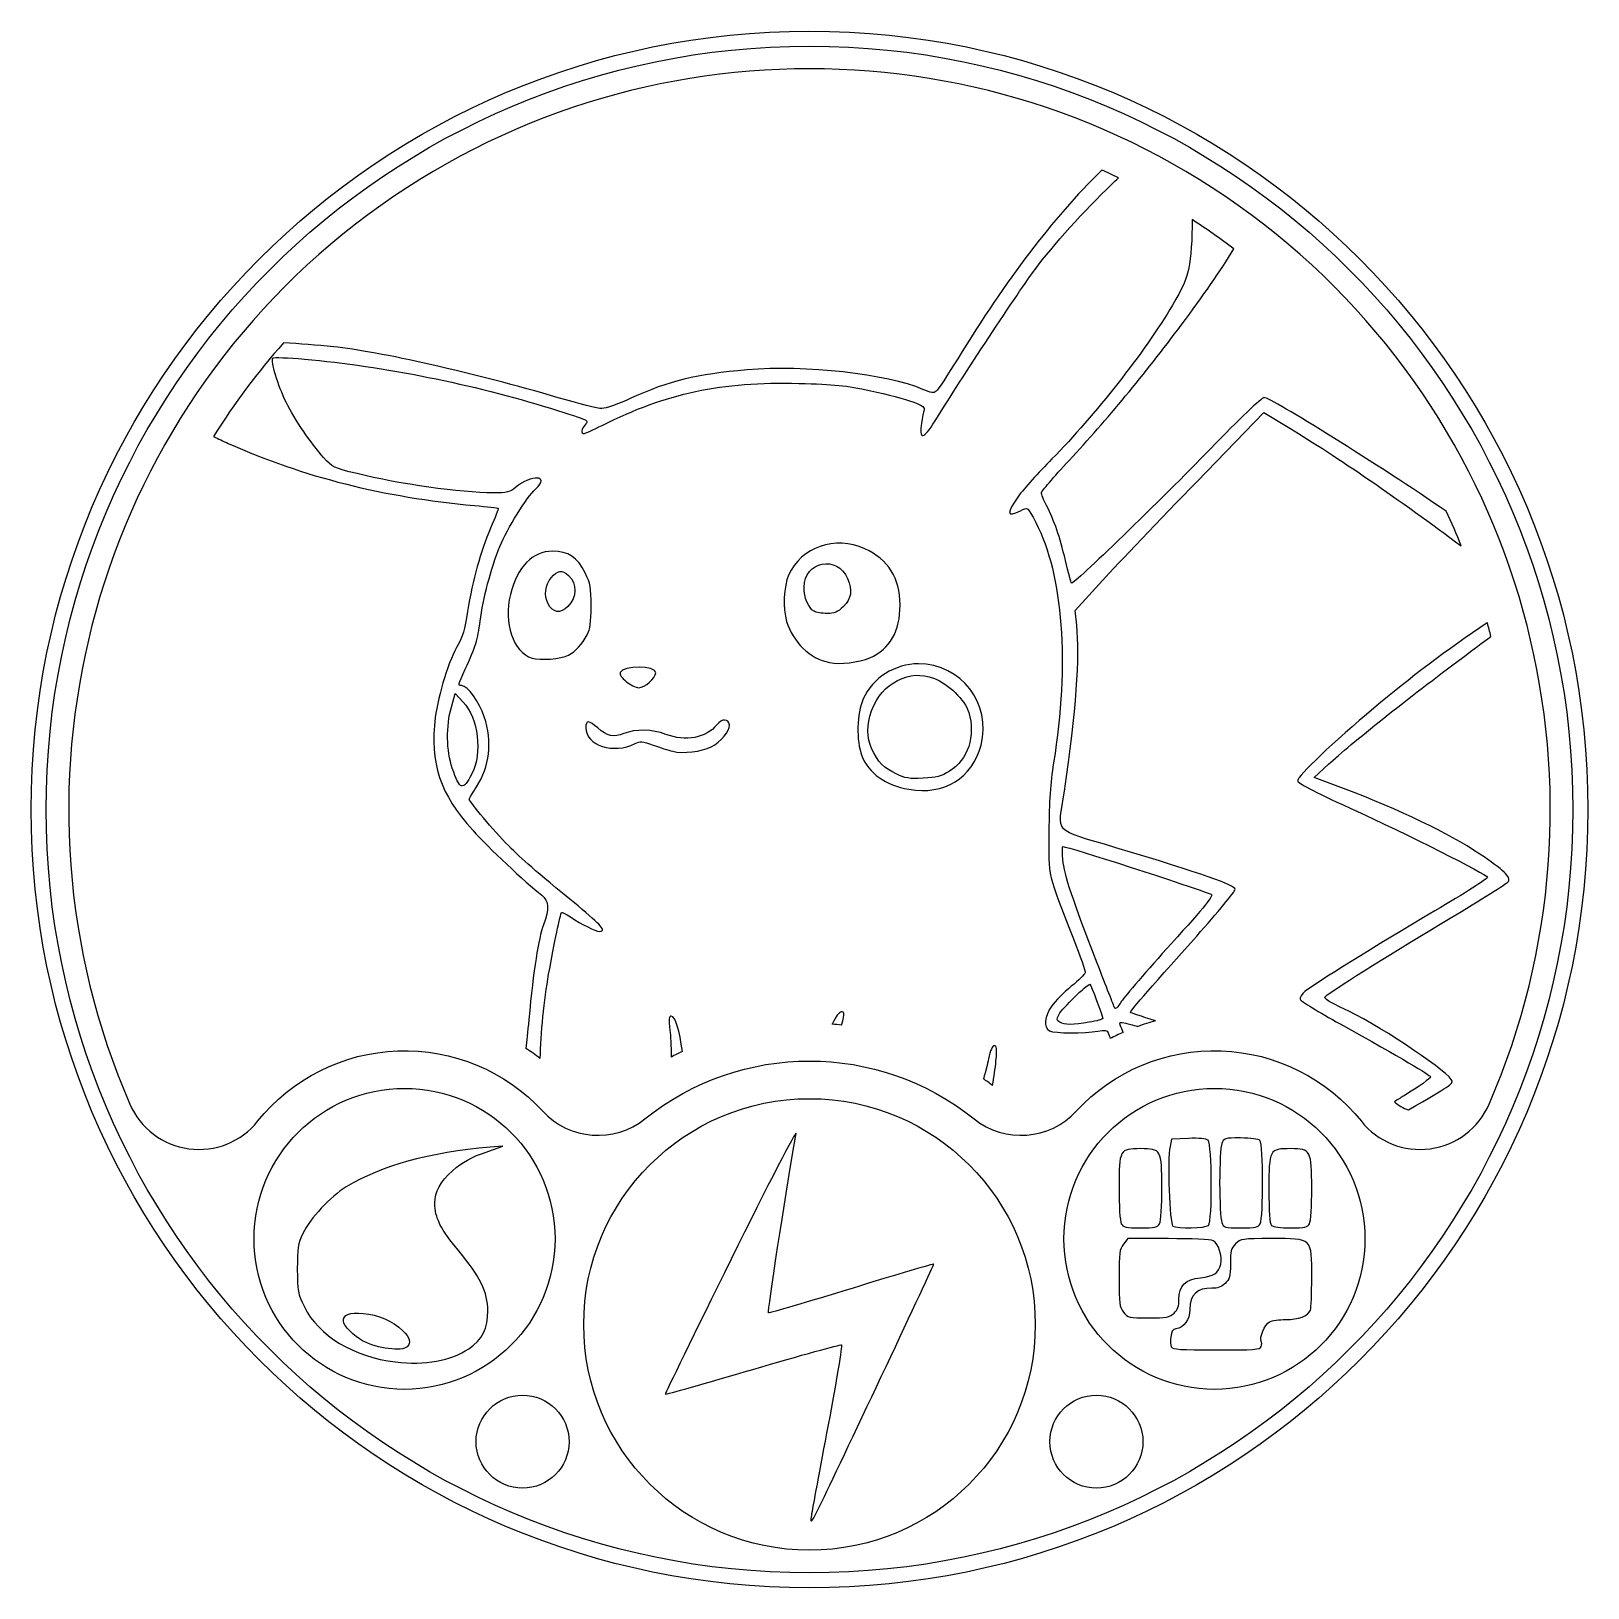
# Model space of a CAD drawing. Header units: millimetres. Extents: x -20.7 to 20.7, y -20.7 to 20.7.
import ezdxf

# ---------------------------------------------------------------- set-up
doc = ezdxf.new("R2010")
doc.units = ezdxf.units.MM
doc.layers.get('0').update_dxf_attribs({"linetype": 'CONTINUOUS'})

msp = doc.modelspace()

# ---------------------------------------------------------------- linework, layer by layer
for p, q in [((10.298, 8.719), (12.073, 10.548)), ((12.073, 10.548), (12.761, 10.134)), ((7.056, 5.29), (7.79, 6.09)), ((7.1, 4.896), (7.056, 5.29)), ((-9.517, 2.723), (-9.415, 3.083)), ((-9.415, 3.083), (-9.203, 2.855)), ((13.412, 0.853), (13.796, 1.207)), ((14.19, 0.559), (13.412, 0.853)), ((9.612, -3.567), (9.612, -3.567)), ((-8.52, -9.076), (-8.148, -8.945)), ((-8.148, -8.945), (-8.49, -8.973)), ((9.624, -8.757), (9.581, -8.957)), ((10.068, -8.741), (9.624, -8.757)), ((8.461, -11.404), (8.343, -11.553)), ((9.542, -11.404), (8.461, -11.404))]:
    msp.add_line(p, q)
msp.add_lwpolyline([(-7.091, -8.016, 0.393426), (-4.373, -8.219, -0.35083), (4.373, -8.219, 0.393426), (7.091, -8.016, -0.458612), (14.665, -8.285, 0.565024), (18.061, -7.83, 1.523453), (-18.061, -7.83, 0.565024), (-14.665, -8.285, -0.458612)], format="xyb", close=True)
for centre, radius in [((0, 0), 20.685), ((0, 0), 20.285), ((-10.762, -11.41), 4), ((10.762, -11.41), 4), ((0, -13.685), 6), ((-7.625, -16.8), 1.236), ((7.625, -16.8), 1.236)]:
    msp.add_circle(centre, radius)
for centre, radius, start, end in [((0, 0), 18.685, 63.9367, 65.44), ((0, 0), 18.685, 52.8662, 57.0278), ((0, 0), 18.685, 138.4202, 147.9563), ((0, 0), 18.685, 22.0187, 25.0935), ((0, 0), 18.685, 14.2514, 15.4104), ((0, -13.685), 8, 83.8751, 85.7156), ((10.762, -11.41), 6, 105.1819, 109.859), ((10.762, -11.41), 6, 113.8604, 117.4785), ((-10.762, -11.41), 6, 53.0618, 57.5352), ((0, -13.685), 8, 114.9729, 117.3524), ((0, -13.685), 8, 52.5782, 54.7234), ((16.226, -7.034), 1, 226.9173, 251.9405)]:
    msp.add_arc(centre, radius, start, end)
for points in [[(7.766, 16.994), (6.437, 15.68), (5.245, 14.101), (3.939, 11.978)], [(5.993, 14.354), (6.462, 14.98), (7.323, 15.935), (8.022, 16.606)], [(8.022, 16.606), (8.085, 16.667), (8.148, 16.726), (8.21, 16.785)], [(10.169, 15.675), (10.168, 15.149), (10.14, 14.67), (10.08, 14.392)], [(9.88, 12.874), (10.471, 13.666), (10.904, 14.287), (11.28, 14.896)], [(3.402, 10.427), (3.961, 11.344), (5.611, 13.844), (5.993, 14.354)], [(10.08, 14.392), (10.014, 14.086), (9.903, 13.832), (9.65, 13.407)], [(9.65, 13.407), (8.894, 12.139), (7.589, 10.476), (6.443, 9.319)], [(6.9, 9.276), (7.913, 10.367), (8.894, 11.553), (9.88, 12.874)], [(-14.258, 11.997), (-14.235, 12.02), (-13.858, 12.007), (-13.421, 11.968)], [(-12.643, 12.296), (-13.104, 12.341), (-13.551, 12.376), (-13.977, 12.401)], [(-6.676, 10.944), (-8.846, 11.584), (-11.49, 12.183), (-12.643, 12.296)], [(-13.907, 10.823), (-14.125, 11.256), (-14.326, 11.929), (-14.258, 11.997)], [(-13.421, 11.968), (-11.322, 11.78), (-8.929, 11.302), (-6.882, 10.661)], [(-1.658, 11.683), (-3.004, 11.567), (-3.738, 11.389), (-4.728, 10.937)], [(3.016, 11.164), (2.062, 11.574), (-0.118, 11.817), (-1.658, 11.683)], [(3.939, 11.978), (3.669, 11.539), (3.412, 11.149), (3.368, 11.113)], [(-5.506, 10.209), (-3.8, 11.066), (-2.339, 11.378), (-0.287, 11.325)], [(-0.287, 11.325), (0.678, 11.3), (0.952, 11.271), (1.627, 11.128)], [(-12.912, 9.355), (-13.253, 9.735), (-13.671, 10.353), (-13.907, 10.823)], [(-5.516, 10.655), (-5.612, 10.654), (-6.134, 10.784), (-6.676, 10.944)], [(-4.728, 10.937), (-5.066, 10.783), (-5.42, 10.656), (-5.516, 10.655)], [(1.627, 11.128), (2.061, 11.035), (2.563, 10.904), (2.744, 10.835)], [(2.744, 10.835), (3.033, 10.726), (3.068, 10.696), (3.036, 10.59)], [(3.368, 11.113), (3.305, 11.061), (3.228, 11.072), (3.016, 11.164)], [(12.078, 10.948), (12.019, 10.948), (11.418, 10.371), (10.658, 9.587)], [(16.921, 7.924), (15.201, 9.108), (12.26, 10.948), (12.078, 10.948)], [(-6.882, 10.661), (-5.816, 10.327), (-5.855, 10.346), (-5.965, 10.224)], [(2.967, 10.202), (2.919, 9.788), (3.056, 9.859), (3.402, 10.427)], [(3.036, 10.59), (3.015, 10.524), (2.984, 10.349), (2.967, 10.202)], [(-5.965, 10.224), (-6.068, 10.11), (-6.086, 9.991), (-5.999, 9.991)], [(-5.999, 9.991), (-5.967, 9.991), (-5.746, 10.089), (-5.506, 10.209)], [(12.761, 10.134), (13.986, 9.395), (15.716, 8.207), (17.322, 7.005)], [(-15.838, 9.914), (-15.71, 9.85), (-15.58, 9.788), (-15.447, 9.729)], [(-15.447, 9.729), (-13.438, 8.833), (-11.326, 8.3), (-8.905, 8.078)], [(10.658, 9.587), (9.36, 8.247), (7.008, 5.971), (6.965, 6.013)], [(-12.024, 8.925), (-12.65, 9.081), (-12.679, 9.094), (-12.912, 9.355)], [(6.443, 9.319), (6.088, 8.961), (5.69, 8.516), (5.557, 8.33)], [(6.159, 8.416), (6.159, 8.449), (6.493, 8.837), (6.9, 9.276)], [(-8.411, 8.415), (-9.255, 8.415), (-10.915, 8.649), (-12.024, 8.925)], [(-7.272, 8.523), (-6.887, 8.883), (-7.388, 8.912), (-7.814, 8.554)], [(7.79, 6.09), (8.193, 6.53), (9.322, 7.713), (10.298, 8.719)], [(-7.814, 8.554), (-7.958, 8.432), (-8.034, 8.415), (-8.411, 8.415)], [(-8.227, 6.992), (-8.028, 7.479), (-7.524, 8.288), (-7.272, 8.523)], [(5.557, 8.33), (5.223, 7.863), (5.238, 7.751), (5.606, 7.941)], [(6.3, 8.076), (6.222, 8.229), (6.159, 8.382), (6.159, 8.416)], [(-8.905, 8.078), (-8.567, 8.047), (-8.283, 8.014), (-8.273, 8.004)], [(-8.273, 8.004), (-8.263, 7.994), (-8.354, 7.757), (-8.475, 7.477)], [(5.606, 7.941), (5.803, 8.043), (5.794, 8.049), (6.014, 7.627)], [(6.803, 6.62), (6.647, 7.268), (6.512, 7.659), (6.3, 8.076)], [(-8.475, 7.477), (-8.745, 6.851), (-8.948, 6.113), (-9.086, 5.262)], [(6.014, 7.627), (6.74, 6.226), (6.912, 3.896), (6.486, 1.237)], [(1.474, 6.925), (0.676, 7.287), (-0.222, 6.978), (-0.554, 6.228)], [(-8.754, 5.009), (-8.681, 5.594), (-8.466, 6.405), (-8.227, 6.992)], [(-6.825, 6.864), (-7.369, 6.858), (-7.755, 6.462), (-7.947, 5.713)], [(-5.961, 6.287), (-6.163, 6.698), (-6.417, 6.868), (-6.825, 6.864)], [(2.406, 5.435), (2.399, 6.161), (2.097, 6.643), (1.474, 6.925)], [(6.965, 6.013), (6.954, 6.025), (6.88, 6.298), (6.803, 6.62)], [(-6.868, 6.159), (-6.698, 6.361), (-6.576, 6.376), (-6.406, 6.218)], [(-6.406, 6.218), (-6.169, 5.997), (-6.176, 5.644), (-6.422, 5.398)], [(-5.804, 5.403), (-5.803, 5.907), (-5.82, 6), (-5.961, 6.287)], [(-0.554, 6.228), (-0.686, 5.93), (-0.712, 5.346), (-0.608, 5)], [(-0.146, 5.906), (-0.146, 6.6), (0.744, 6.776), (1.012, 6.135)], [(-6.949, 5.47), (-7.061, 5.682), (-7.027, 5.97), (-6.868, 6.159)], [(0.122, 5.267), (-0.033, 5.357), (-0.146, 5.627), (-0.146, 5.906)], [(1.012, 6.135), (1.146, 5.813), (1.116, 5.612), (0.901, 5.397)], [(-7.947, 5.713), (-8.141, 4.955), (-7.879, 4.185), (-7.371, 4.022)], [(-6.422, 5.398), (-6.625, 5.195), (-6.818, 5.222), (-6.949, 5.47)], [(-5.909, 4.643), (-5.829, 4.796), (-5.805, 4.965), (-5.804, 5.403)], [(0.901, 5.397), (0.741, 5.237), (0.67, 5.206), (0.465, 5.208)], [(1.607, 4.033), (2.137, 4.26), (2.413, 4.744), (2.406, 5.435)], [(-9.086, 5.262), (-9.162, 4.79), (-9.229, 4.552), (-9.335, 4.384)], [(-9.147, 3.729), (-8.877, 4.318), (-8.813, 4.524), (-8.754, 5.009)], [(-0.608, 5), (-0.443, 4.448), (0.009, 4.012), (0.528, 3.905)], [(0.465, 5.208), (0.33, 5.209), (0.176, 5.235), (0.122, 5.267)], [(18.013, 4.965), (16.952, 4.248), (15.95, 3.494), (14.997, 2.695)], [(-6.407, 4.102), (-6.215, 4.202), (-6.044, 4.388), (-5.909, 4.643)], [(6.775, 0.488), (7.086, 2.619), (7.193, 4.066), (7.1, 4.896)], [(17.361, 4.041), (17.646, 4.253), (17.894, 4.438), (18.11, 4.6)], [(-9.335, 4.384), (-9.565, 4.021), (-9.873, 3.041), (-9.944, 2.448)], [(-9.244, 3.292), (-9.348, 3.292), (-9.347, 3.295), (-9.147, 3.729)], [(-7.371, 4.022), (-7.161, 3.954), (-6.601, 4.001), (-6.407, 4.102)], [(-4.086, 3.634), (-4.086, 3.828), (-4.954, 3.837), (-5.029, 3.643)], [(0.528, 3.905), (0.813, 3.845), (1.304, 3.904), (1.607, 4.033)], [(2.894, 3.873), (2.283, 3.877), (1.668, 3.487), (1.427, 2.942)], [(2.894, 3.873), (2.283, 3.877), (1.668, 3.487), (1.427, 2.942)], [(4.558, 1.711), (4.842, 2.819), (4.036, 3.866), (2.894, 3.873)], [(13.796, 1.207), (14.373, 1.738), (15.937, 2.981), (17.361, 4.041)], [(-5.029, 3.643), (-5.05, 3.589), (-4.991, 3.499), (-4.869, 3.398)], [(-4.869, 3.398), (-4.764, 3.31), (-4.615, 3.238), (-4.54, 3.237)], [(-4.54, 3.237), (-4.381, 3.235), (-4.086, 3.493), (-4.086, 3.634)], [(1.651, 2.619), (1.807, 3.028), (2.004, 3.259), (2.341, 3.427)], [(2.341, 3.427), (2.682, 3.597), (2.934, 3.611), (3.32, 3.479)], [(3.32, 3.479), (3.677, 3.357), (4.137, 2.905), (4.233, 2.582)], [(-8.643, 2.465), (-8.767, 2.853), (-9.086, 3.292), (-9.244, 3.292)], [(1.427, 2.942), (1.255, 2.555), (1.238, 1.822), (1.392, 1.424)], [(-9.492, 1.097), (-9.65, 1.56), (-9.66, 2.216), (-9.517, 2.723)], [(-9.203, 2.855), (-8.804, 2.427), (-8.69, 1.499), (-8.971, 0.952)], [(1.66, 1.603), (1.516, 1.922), (1.513, 2.254), (1.651, 2.619)], [(4.233, 2.582), (4.418, 1.954), (4.21, 1.315), (3.722, 1.017)], [(14.997, 2.695), (13.942, 1.811), (12.97, 0.886), (12.971, 0.768)], [(-9.944, 2.448), (-10.091, 1.227), (-9.823, 0.416), (-8.95, -0.553)], [(-8.847, 0.605), (-8.496, 1.141), (-8.425, 1.784), (-8.643, 2.465)], [(-5.627, 2.167), (-5.866, 2.377), (-5.944, 2.379), (-5.944, 2.174)], [(-5.944, 2.174), (-5.944, 1.699), (-5.209, 1.463), (-4.636, 1.752)], [(-4.93, 2.019), (-5.205, 1.909), (-5.374, 1.945), (-5.627, 2.167)], [(-3.818, 1.997), (-4.176, 2.133), (-4.623, 2.142), (-4.93, 2.019)], [(-2.466, 2.248), (-2.739, 1.901), (-3.294, 1.798), (-3.818, 1.997)], [(-2.616, 1.663), (-2.353, 1.797), (-2.105, 2.091), (-2.127, 2.244)], [(-2.127, 2.244), (-2.153, 2.421), (-2.328, 2.423), (-2.466, 2.248)], [(-4.636, 1.752), (-4.5, 1.821), (-4.445, 1.817), (-4.158, 1.713)], [(-4.158, 1.713), (-3.979, 1.648), (-3.744, 1.574), (-3.636, 1.547)], [(-3.636, 1.547), (-3.364, 1.48), (-2.862, 1.537), (-2.616, 1.663)], [(2.639, 0.536), (3.581, 0.373), (4.333, 0.833), (4.558, 1.711)], [(1.392, 1.424), (1.568, 0.967), (2.023, 0.643), (2.639, 0.536)], [(2.303, 0.945), (1.966, 1.108), (1.814, 1.264), (1.66, 1.603)], [(-8.971, 0.952), (-9.211, 0.483), (-9.291, 0.505), (-9.492, 1.097)], [(3.019, 0.831), (2.647, 0.812), (2.544, 0.829), (2.303, 0.945)], [(3.722, 1.017), (3.5, 0.881), (3.376, 0.849), (3.019, 0.831)], [(6.486, 1.237), (6.398, 0.692), (6.367, 0.226), (6.362, -0.592)], [(-9.04, 0.273), (-9.04, 0.294), (-8.953, 0.443), (-8.847, 0.605)], [(8.143, -1.015), (6.424, -0.496), (6.603, -0.692), (6.775, 0.488)], [(12.971, 0.768), (12.972, 0.701), (13.365, 0.495), (14.365, 0.038)], [(17.812, -1.183), (16.96, -0.617), (15.707, -0.015), (14.19, 0.559)], [(-8, -0.96), (-8.39, -0.57), (-9.04, 0.201), (-9.04, 0.273)], [(14.365, 0.038), (15.913, -0.669), (17.989, -1.715), (18.018, -1.803)], [(-8.95, -0.553), (-8.539, -1.01), (-7.56, -1.93), (-7.112, -2.281)], [(6.362, -0.592), (6.355, -1.836), (6.315, -1.663), (7.013, -3.434)], [(-6.152, -2.563), (-7.361, -1.567), (-7.604, -1.357), (-8, -0.96)], [(6.736, -1.338), (6.72, -1.145), (6.72, -0.986), (6.737, -0.986)], [(6.737, -0.986), (6.867, -0.986), (10.123, -2.034), (10.674, -2.253)], [(11.31, -2.124), (11.31, -2.012), (10.465, -1.716), (8.143, -1.015)], [(18.57, -1.915), (18.648, -1.8), (18.444, -1.603), (17.812, -1.183)], [(7.644, -4.082), (7.006, -2.445), (6.769, -1.729), (6.736, -1.338)], [(18.018, -1.803), (18.029, -1.834), (17.397, -2.236), (16.616, -2.697)], [(17.024, -2.889), (17.844, -2.397), (18.54, -1.959), (18.57, -1.915)], [(-7.112, -2.281), (-6.923, -2.429), (-6.911, -2.634), (-7.067, -3.061)], [(10.674, -2.253), (10.75, -2.283), (10.534, -2.55), (9.612, -3.567)], [(10.29, -3.362), (10.851, -2.733), (11.31, -2.176), (11.31, -2.124)], [(-6.932, -4.38), (-6.785, -3.545), (-6.623, -2.773), (-6.587, -2.737)], [(-6.587, -2.737), (-6.575, -2.725), (-6.469, -2.779), (-6.352, -2.856)], [(-6.352, -2.856), (-6.05, -3.056), (-5.682, -3.238), (-5.58, -3.238)], [(-5.58, -3.238), (-5.391, -3.238), (-5.529, -3.074), (-6.152, -2.563)], [(16.616, -2.697), (15.039, -3.626), (13.425, -4.627), (13.172, -4.832)], [(13.759, -4.927), (14.031, -4.721), (15.605, -3.739), (17.024, -2.889)], [(-7.067, -3.061), (-7.21, -3.453), (-7.329, -4.222), (-7.459, -5.588)], [(7.013, -3.434), (7.195, -3.897), (7.337, -4.305), (7.329, -4.34)], [(9.612, -3.567), (8.976, -4.268), (8.383, -4.956), (8.295, -5.095)], [(8.53, -5.395), (8.504, -5.378), (8.907, -4.912), (10.29, -3.362)], [(8.104, -5.264), (8.087, -5.218), (7.88, -4.686), (7.644, -4.082)], [(-7.157, -6.615), (-7.14, -5.961), (-7.052, -5.058), (-6.932, -4.38)], [(7.329, -4.34), (7.32, -4.375), (7.153, -4.536), (6.958, -4.698)], [(6.958, -4.698), (6.763, -4.86), (6.529, -5.095), (6.438, -5.221)], [(6.636, -5.437), (6.712, -5.29), (7.374, -4.645), (7.449, -4.646)], [(7.449, -4.646), (7.479, -4.646), (7.791, -5.477), (7.791, -5.557)], [(13.172, -4.832), (13.078, -4.908), (13.021, -4.999), (13.038, -5.044)], [(14.329, -5.359), (13.642, -5.026), (13.634, -5.021), (13.759, -4.927)], [(0.842, -5.377), (0.787, -5.377), (0.698, -5.505), (0.598, -5.707)], [(0.854, -5.731), (0.945, -5.37), (0.925, -5.377), (0.842, -5.377)], [(6.438, -5.221), (6.239, -5.495), (6.214, -5.793), (6.38, -5.882)], [(8.295, -5.095), (8.184, -5.271), (8.126, -5.322), (8.104, -5.264)], [(13.038, -5.044), (13.055, -5.088), (13.534, -5.383), (14.103, -5.699)], [(17.077, -7.222), (17.068, -7.032), (15.278, -5.818), (14.329, -5.359)], [(-7.459, -5.588), (-7.491, -5.916), (-7.516, -6.159), (-7.542, -6.348)], [(-3.673, -5.49), (-3.737, -5.49), (-3.743, -5.561), (-3.708, -5.87)], [(-3.378, -6.433), (-3.453, -5.875), (-3.564, -5.49), (-3.673, -5.49)], [(6.652, -5.654), (6.562, -5.602), (6.561, -5.582), (6.636, -5.437)], [(7.435, -5.653), (6.998, -5.729), (6.781, -5.729), (6.652, -5.654)], [(7.791, -5.557), (7.791, -5.575), (7.631, -5.619), (7.435, -5.653)], [(8.267, -5.748), (8.227, -5.652), (8.242, -5.645), (8.408, -5.678)], [(8.335, -5.923), (8.311, -5.86), (8.289, -5.802), (8.267, -5.748)], [(8.408, -5.678), (8.478, -5.692), (8.587, -5.723), (8.724, -5.767)], [(9.191, -5.62), (8.819, -5.496), (8.539, -5.402), (8.53, -5.395)], [(14.103, -5.699), (15.776, -6.63), (16.481, -7.044), (16.502, -7.106)], [(-3.708, -5.87), (-3.691, -6.017), (-3.68, -6.274), (-3.676, -6.579)], [(6.38, -5.882), (6.508, -5.95), (7.322, -5.955), (7.662, -5.889)], [(7.662, -5.889), (7.855, -5.852), (7.905, -5.86), (7.935, -5.934)], [(7.935, -5.934), (7.951, -5.973), (7.971, -6.025), (7.994, -6.087)], [(4.912, -6.278), (4.857, -6.278), (4.807, -6.394), (4.759, -6.63)], [(4.956, -6.676), (4.986, -6.349), (4.978, -6.278), (4.912, -6.278)], [(4.759, -6.63), (4.731, -6.763), (4.683, -6.945), (4.62, -7.154)], [(4.861, -7.332), (4.904, -7.108), (4.936, -6.888), (4.956, -6.676)], [(16.502, -7.106), (16.513, -7.139), (16.198, -7.363), (15.802, -7.605)], [(15.916, -7.985), (17.046, -7.326), (17.08, -7.3), (17.077, -7.222)], [(15.802, -7.605), (15.733, -7.647), (15.646, -7.701), (15.543, -7.765)], [(-0.356, -8.609), (-0.334, -8.482), (-1.111, -9.985), (-2.083, -11.949)], [(-1.086, -13.373), (-1.12, -13.354), (-0.662, -10.368), (-0.356, -8.609)], [(-8.49, -8.973), (-10.097, -9.11), (-11.367, -9.46), (-12.312, -10.029)], [(-9.488, -9.601), (-9.224, -9.363), (-9.02, -9.252), (-8.52, -9.076)], [(8.795, -9.013), (8.242, -9.013), (8.225, -9.043), (8.225, -10.045)], [(9.364, -10.045), (9.364, -9.043), (9.347, -9.013), (8.795, -9.013)], [(9.581, -8.957), (9.506, -9.299), (9.568, -11.012), (9.657, -11.069)], [(10.593, -8.79), (10.542, -8.749), (10.347, -8.73), (10.068, -8.741)], [(10.604, -11.051), (10.71, -10.945), (10.7, -8.879), (10.593, -8.79)], [(10.956, -8.875), (10.925, -8.955), (10.9, -9.427), (10.9, -9.924)], [(11.456, -8.729), (11.031, -8.729), (11.009, -8.735), (10.956, -8.875)], [(11.97, -8.797), (11.928, -8.756), (11.727, -8.729), (11.456, -8.729)], [(11.979, -11.009), (12.066, -10.847), (12.058, -8.885), (11.97, -8.797)], [(12.791, -9.013), (12.22, -9.013), (12.209, -9.034), (12.209, -10.087)], [(13.347, -10.07), (13.347, -9.064), (13.32, -9.013), (12.791, -9.013)], [(-9.957, -10.464), (-9.953, -10.152), (-9.814, -9.897), (-9.488, -9.601)], [(10.9, -9.924), (10.9, -10.421), (10.925, -10.893), (10.956, -10.973)], [(-12.312, -10.029), (-12.726, -10.278), (-13.277, -10.872), (-13.463, -11.268)], [(8.225, -10.045), (8.225, -10.525), (8.251, -10.947), (8.284, -11.009)], [(9.305, -11.009), (9.338, -10.947), (9.364, -10.525), (9.364, -10.045)], [(12.209, -10.087), (12.209, -10.707), (12.23, -11.003), (12.277, -11.051)], [(13.288, -11.009), (13.321, -10.948), (13.347, -10.533), (13.347, -10.07)], [(-9.323, -11.728), (-9.797, -11.167), (-9.962, -10.839), (-9.957, -10.464)], [(8.284, -11.009), (8.335, -11.104), (8.407, -11.119), (8.795, -11.119)], [(8.795, -11.119), (9.182, -11.119), (9.254, -11.104), (9.305, -11.009)], [(9.657, -11.069), (9.775, -11.144), (10.526, -11.129), (10.604, -11.051)], [(10.956, -10.973), (11.009, -11.113), (11.03, -11.119), (11.466, -11.119)], [(11.466, -11.119), (11.857, -11.119), (11.929, -11.104), (11.979, -11.009)], [(12.277, -11.051), (12.319, -11.092), (12.52, -11.119), (12.787, -11.119)], [(12.787, -11.119), (13.166, -11.119), (13.238, -11.103), (13.288, -11.009)], [(-13.463, -11.268), (-13.595, -11.549), (-13.611, -11.655), (-13.611, -12.212)], [(8.343, -11.553), (8.238, -11.688), (8.225, -11.781), (8.225, -12.456)], [(10.729, -11.46), (10.669, -11.428), (10.148, -11.404), (9.542, -11.404)], [(10.93, -12.081), (10.976, -11.872), (10.866, -11.534), (10.729, -11.46)], [(11.324, -11.543), (11.203, -11.664), (11.185, -11.735), (11.185, -12.074)], [(12.282, -11.404), (11.489, -11.404), (11.46, -11.408), (11.324, -11.543)], [(13.347, -12.441), (13.347, -11.376), (13.376, -11.404), (12.282, -11.404)], [(-8.547, -13.319), (-8.547, -12.835), (-8.764, -12.39), (-9.323, -11.728)], [(-2.083, -11.949), (-3.055, -13.912), (-3.841, -15.527), (-3.831, -15.537)], [(-13.611, -12.212), (-13.611, -12.806), (-13.601, -12.859), (-13.424, -13.219)], [(0.337, -18.379), (0.906, -17.201), (3.305, -12.112), (3.305, -12.082)], [(3.305, -12.082), (3.305, -12.067), (2.327, -12.356), (1.131, -12.726)], [(10.391, -12.442), (10.742, -12.41), (10.877, -12.319), (10.93, -12.081)], [(11.185, -12.074), (11.185, -12.417), (11.167, -12.481), (11.043, -12.598)], [(1.131, -12.726), (-0.064, -13.095), (-1.062, -13.386), (-1.086, -13.373)], [(8.225, -12.456), (8.225, -13.132), (8.238, -13.225), (8.343, -13.359)], [(9.819, -13.019), (9.819, -12.655), (9.995, -12.478), (10.391, -12.442)], [(10.695, -12.723), (10.304, -12.708), (10.108, -12.895), (10.105, -13.286)], [(11.043, -12.598), (10.943, -12.692), (10.841, -12.729), (10.695, -12.723)], [(13.312, -13.307), (13.331, -13.257), (13.347, -12.867), (13.347, -12.441)], [(-13.424, -13.219), (-13.047, -13.985), (-12.111, -14.55), (-11.004, -14.681)], [(9.687, -13.385), (9.785, -13.293), (9.819, -13.199), (9.819, -13.019)], [(-12.388, -13.6), (-12.388, -13.421), (-12.235, -13.36), (-11.859, -13.39)], [(-11.876, -14.12), (-12.092, -14.008), (-12.388, -13.708), (-12.388, -13.6)], [(-11.859, -13.39), (-11.458, -13.422), (-11.087, -13.585), (-10.809, -13.85)], [(-9.056, -14.331), (-8.689, -14.082), (-8.546, -13.799), (-8.547, -13.319)], [(8.343, -13.359), (8.456, -13.503), (8.485, -13.509), (9.008, -13.509)], [(9.008, -13.509), (9.492, -13.509), (9.571, -13.495), (9.687, -13.385)], [(10.105, -13.286), (10.103, -13.564), (9.961, -13.762), (9.734, -13.803)], [(12.006, -14.129), (11.949, -14.037), (12.099, -13.682), (12.224, -13.615)], [(12.224, -13.615), (12.289, -13.58), (12.484, -13.552), (12.658, -13.554)], [(12.658, -13.554), (12.992, -13.557), (13.254, -13.458), (13.312, -13.307)], [(-10.809, -13.85), (-10.614, -14.035), (-10.579, -14.163), (-10.692, -14.276)], [(9.601, -14.013), (9.591, -14.117), (9.597, -14.239), (9.614, -14.283)], [(9.734, -13.803), (9.651, -13.817), (9.615, -13.876), (9.601, -14.013)], [(-10.692, -14.276), (-10.828, -14.412), (-11.476, -14.327), (-11.876, -14.12)], [(-11.004, -14.681), (-10.219, -14.774), (-9.524, -14.649), (-9.056, -14.331)], [(-1.504, -14.878), (-0.235, -14.505), (0.824, -14.213), (0.849, -14.228)], [(0.849, -14.228), (0.874, -14.244), (0.715, -15.201), (0.496, -16.356)], [(9.614, -14.283), (9.639, -14.348), (9.861, -14.363), (10.807, -14.363)], [(10.807, -14.363), (11.817, -14.363), (11.974, -14.351), (12.004, -14.272)], [(12.004, -14.272), (12.023, -14.222), (12.024, -14.158), (12.006, -14.129)], [(-3.831, -15.537), (-3.82, -15.548), (-2.773, -15.251), (-1.504, -14.878)], [(0.496, -16.356), (0.277, -17.511), (0.076, -18.594), (0.05, -18.763)], [(0.05, -18.763), (0.01, -19.022), (0.056, -18.961), (0.337, -18.379)]]:
    msp.add_open_spline(points, degree=3)

doc.saveas('drawing.dxf')
